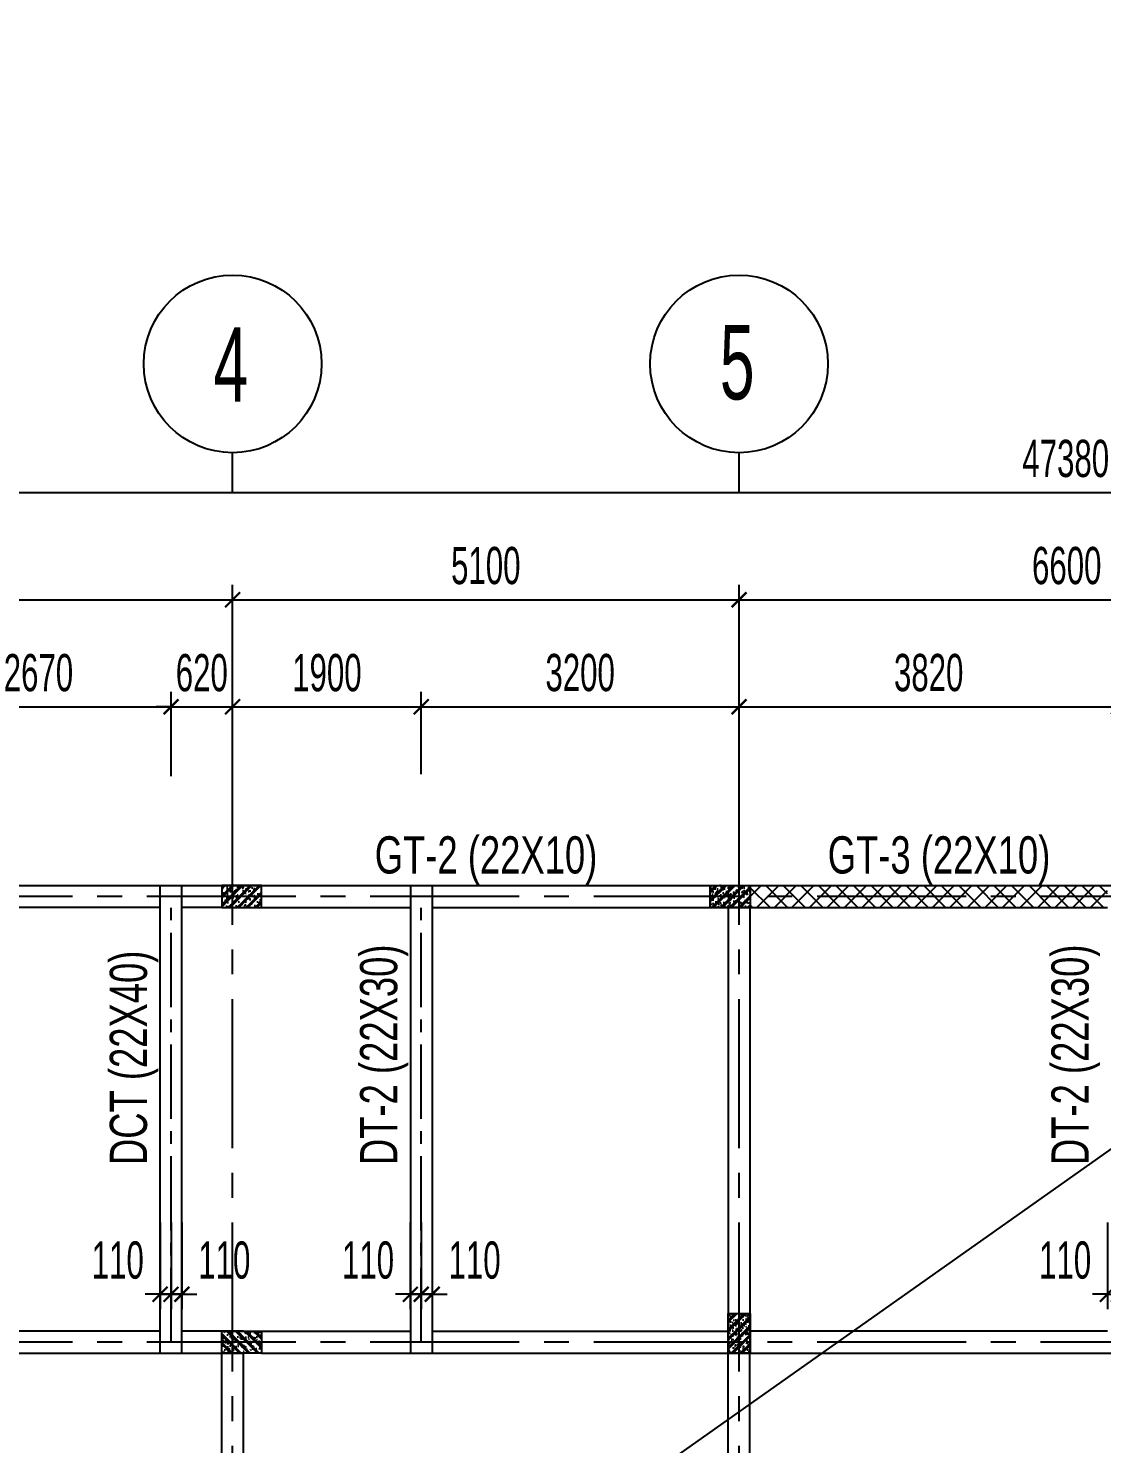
# Model space of a CAD drawing. Header units: millimetres. Extents: x 71 to 1994474, y -338610 to 1053.
# Drawn here: x 1903331 to 1914140, y -309256 to -294999 of the extents above; entities that cross this region are included whole.
import ezdxf
from ezdxf.enums import TextEntityAlignment as Align

# ---------------------------------------------------------------- set-up
doc = ezdxf.new("R2010")
doc.units = ezdxf.units.MM
doc.header["$LTSCALE"] = 1000
doc.header["$MEASUREMENT"] = 0
doc.header["$PDMODE"] = 3
doc.linetypes.add('CENTER2', pattern=[1.125, 0.75, -0.125, 0.125, -0.125])
doc.layers.get('0').update_dxf_attribs({"linetype": 'CONTINUOUS'})
doc.layers.get('Defpoints').update_dxf_attribs({"linetype": 'CONTINUOUS'})
for name, color, linetype in [('CDC.01.AXIS', 160, 'CENTER2'), ('CDC.02.DIM', 1, 'CONTINUOUS'), ('CDC.03.BORDER', 3, 'CONTINUOUS'), ('CDC.05.STEEL', 4, 'CONTINUOUS'), ('CDC.06.TEXT', 2, 'CONTINUOUS'), ('CDC.09.COLUMN', 4, 'CONTINUOUS'), ('CDC.10.HATCH', 163, 'CONTINUOUS'), ('KCS_CHI', 1, 'CONTINUOUS')]:
    doc.layers.add(name, color=color, linetype=linetype)
doc.layers.add('KCS_Plotter', color=11, linetype='CONTINUOUS', plot=False)
doc.styles.add('ARIAL', font='arial.ttf', dxfattribs={"width": 0.6})
doc.dimstyles.new('150', dxfattribs={"dimscale": 150, "dimtxt": 2.5, "dimasz": 1, "dimexe": 1, "dimexo": 0, "dimgap": 1, "dimtad": 1, "dimdec": 0, "dimdsep": 46, "dimtxsty": 'ARIAL', "dimblk": 'ARCHTICK', "dimcen": 1, "dimdle": 1, "dimclrd": 1, "dimclre": 1, "dimclrt": 2, "dimadec": 0, "dimazin": 0, "dimtfac": 0.00072, "dimtdec": 0, "dimtix": 1, "dimtmove": 2, "dimatfit": 3, "dimldrblk": 'ARCHTICK', "dimfxl": 1, "dimtolj": 1, "dimarcsym": 0})
pattern_1 = [(140, (-207.67, 121.95), (9.4128202, 107.5890274), [11.25, -123.75]), (85, (-207.67, 121.95), (-112.82882, -20.8127), [9, -99]), (190.4514, (-206.89, 130.92), (-103.4159313, 86.776407), [9.5610285, -105.171317]), (136.1842, (-237.67, 121.95), (24.827852, 160.086157), [16.875, -185.625]), (186.6356, (-235.6, 135.29), (-146.117681, 140.199406), [14.341543, -157.75695]), (81.1842, (-237.67, 121.95), (-146.11779, 140.199292), [13.5, -148.5]), (111, (-230.17, 136.95), (60.3928336, 89.536058), [11.25, -123.75]), (316, (-230.17, 136.95), (54.8309714, 100.7823184), [9, -99]), (161.4514, (-225.14, 144.41), (-48.3795745, 126.0333943), [9.5610285, -105.171317]), (157.5, (-207.673, 121.95), (-44.1561693, -23.3874275), [0, -97.8, 0, -100.5, 0, -99.375]), (94.5, (-207.673, 121.95), (-57.0154783, 42.5026386), [0, -57.3, 0, -95.55, 0, -37.875]), (57.5, (-207.673, 88.5), (3.3832308, 80.0733654), [0, -37.5, 0, -117, 0, -155.25]), (47.5, (-207.67, 73.5), (-15.0157473, 87.4779254), [0, -48.75, 0, -77.7, 0, -110.25]), (45, (-207.673, 121.95), (-45.0780573, 45.0780573), []), (45, (-226.05, 121.95), (-45.0780573, 45.0780573), [])]

# ---------------------------------------------------------------- blocks, each defined once
blk = doc.blocks.new('_ARCHTICK')
at = {"color": 0, "linetype": 'ByBlock', "const_width": 0.15}
blk.add_lwpolyline([(-0.5, -0.5), (0.5, 0.5)], dxfattribs=at)
blk = doc.blocks.new('*D106')
at = {"layer": 'CDC.02.DIM', "color": 1, "lineweight": -2, "transparency": 16777216}
for p, q in [((1890088, -302392), (1890088, -299526)), ((1937468, -302392), (1937468, -299526)), ((1889938, -299676), (1937618, -299676))]:
    blk.add_line(p, q, dxfattribs=at)
at = {"layer": 'Defpoints', "color": 0, "transparency": 16777216}
for p in [(1937468, -299676), (1890088, -302392), (1937468, -302392)]:
    blk.add_point(p, dxfattribs=at)
at = {"layer": 'CDC.02.DIM', "color": 1, "lineweight": -2, "transparency": 16777216, "xscale": 150, "yscale": 150, "zscale": 150, "rotation": 180}
blk.add_blockref('_ARCHTICK', (1890088, -299676), dxfattribs=at)
at = {"layer": 'CDC.02.DIM', "color": 1, "lineweight": -2, "transparency": 16777216, "xscale": 150, "yscale": 150, "zscale": 150}
blk.add_blockref('_ARCHTICK', (1937468, -299676), dxfattribs=at)
at = {"layer": 'CDC.02.DIM', "color": 2, "transparency": 16777216, "insert": (1913778, -299334), "char_height": 375, "attachment_point": 5, "style": 'ARIAL'}
blk.add_mtext('\\A1;47380', dxfattribs=at)
blk = doc.blocks.new('*D107')
at = {"layer": 'CDC.02.DIM', "color": 1, "lineweight": -2, "transparency": 16777216}
for p, q in [((1900288, -302392), (1900288, -300605)), ((1905388, -302392), (1905388, -300605)), ((1900138, -300755), (1905538, -300755))]:
    blk.add_line(p, q, dxfattribs=at)
at = {"layer": 'Defpoints', "color": 0, "transparency": 16777216}
for p in [(1905388, -300755), (1900288, -302392), (1905388, -302392)]:
    blk.add_point(p, dxfattribs=at)
at = {"layer": 'CDC.02.DIM', "color": 1, "lineweight": -2, "transparency": 16777216, "xscale": 150, "yscale": 150, "zscale": 150, "rotation": 180}
blk.add_blockref('_ARCHTICK', (1900288, -300755), dxfattribs=at)
at = {"layer": 'CDC.02.DIM', "color": 1, "lineweight": -2, "transparency": 16777216, "xscale": 150, "yscale": 150, "zscale": 150}
blk.add_blockref('_ARCHTICK', (1905388, -300755), dxfattribs=at)
at = {"layer": 'CDC.02.DIM', "color": 2, "transparency": 16777216, "insert": (1902838, -300413), "char_height": 375, "attachment_point": 5, "style": 'ARIAL'}
blk.add_mtext('\\A1;5100', dxfattribs=at)
blk = doc.blocks.new('*D108')
at = {"layer": 'CDC.02.DIM', "color": 1, "lineweight": -2, "transparency": 16777216}
for p, q in [((1905388, -302392), (1905388, -300605)), ((1910488, -302392), (1910488, -300605)), ((1905238, -300755), (1910638, -300755))]:
    blk.add_line(p, q, dxfattribs=at)
at = {"layer": 'Defpoints', "color": 0, "transparency": 16777216}
for p in [(1910488, -300755), (1905388, -302392), (1910488, -302392)]:
    blk.add_point(p, dxfattribs=at)
at = {"layer": 'CDC.02.DIM', "color": 1, "lineweight": -2, "transparency": 16777216, "xscale": 150, "yscale": 150, "zscale": 150, "rotation": 180}
blk.add_blockref('_ARCHTICK', (1905388, -300755), dxfattribs=at)
at = {"layer": 'CDC.02.DIM', "color": 1, "lineweight": -2, "transparency": 16777216, "xscale": 150, "yscale": 150, "zscale": 150}
blk.add_blockref('_ARCHTICK', (1910488, -300755), dxfattribs=at)
at = {"layer": 'CDC.02.DIM', "color": 2, "transparency": 16777216, "insert": (1907938, -300413), "char_height": 375, "attachment_point": 5, "style": 'ARIAL'}
blk.add_mtext('\\A1;5100', dxfattribs=at)
blk = doc.blocks.new('*D109')
at = {"layer": 'CDC.02.DIM', "color": 1, "lineweight": -2, "transparency": 16777216}
for p, q in [((1910488, -302392), (1910488, -300605)), ((1917088, -302392), (1917088, -300605)), ((1910338, -300755), (1917238, -300755))]:
    blk.add_line(p, q, dxfattribs=at)
at = {"layer": 'Defpoints', "color": 0, "transparency": 16777216}
for p in [(1917088, -300755), (1910488, -302392), (1917088, -302392)]:
    blk.add_point(p, dxfattribs=at)
at = {"layer": 'CDC.02.DIM', "color": 1, "lineweight": -2, "transparency": 16777216, "xscale": 150, "yscale": 150, "zscale": 150, "rotation": 180}
blk.add_blockref('_ARCHTICK', (1910488, -300755), dxfattribs=at)
at = {"layer": 'CDC.02.DIM', "color": 1, "lineweight": -2, "transparency": 16777216, "xscale": 150, "yscale": 150, "zscale": 150}
blk.add_blockref('_ARCHTICK', (1917088, -300755), dxfattribs=at)
at = {"layer": 'CDC.02.DIM', "color": 2, "transparency": 16777216, "insert": (1913788, -300413), "char_height": 375, "attachment_point": 5, "style": 'ARIAL'}
blk.add_mtext('\\A1;6600', dxfattribs=at)
blk = doc.blocks.new('MB LUOI COT')
at = {"layer": 'CDC.10.HATCH'}
h = blk.add_hatch(dxfattribs=at)
h.set_pattern_fill('1BETONG2-BOP', color=256, scale=15, angle=90, style=0, pattern_type=2)
h.set_pattern_definition(pattern_1)
h.paths.add_polyline_path([(1900728, 345248), (1900728, 345028), (1901128, 345028), (1901128, 345248)])
h = blk.add_hatch(dxfattribs=at)
h.set_pattern_fill('1BETONG2-BOP', color=256, scale=15, angle=90, style=0, pattern_type=2)
h.set_pattern_definition(pattern_1)
h.paths.add_polyline_path([(1905648, 345028), (1905648, 345248), (1906048, 345248), (1906048, 345028)])
h = blk.add_hatch(dxfattribs=at)
h.set_pattern_fill('1BETONG2-BOP', color=256, scale=15, angle=90, style=0, pattern_type=2)
h.set_pattern_definition(pattern_1)
h.paths.add_polyline_path([(1906048, 340538), (1905828, 340538), (1905828, 340938), (1906048, 340938)])
h = blk.add_hatch(dxfattribs=at)
h.set_pattern_fill('1BETONG2-BOP', color=256, scale=15, angle=180, style=0, pattern_type=2)
h.set_pattern_definition([(230, (2241543.55, -1560397.78), (-107.5890274, 9.4128202), [11.25, -123.75]), (175, (2241543.55, -1560397.78), (20.8127, -112.82882), [9, -99]), (280.4514, (2241534.59, -1560396.99), (-86.776407, -103.4159313), [9.5610285, -105.171317]), (226.1842, (2241543.55, -1560427.78), (-160.086157, 24.827852), [16.875, -185.625]), (276.6356, (2241530.21, -1560425.71), (-140.199406, -146.117681), [14.341543, -157.75695]), (171.1842, (2241543.55, -1560427.78), (-140.199292, -146.11779), [13.5, -148.5]), (201, (2241528.55, -1560420.28), (-89.536058, 60.3928336), [11.25, -123.75]), (46, (2241528.55, -1560420.28), (-100.7823184, 54.8309714), [9, -99]), (251.4514, (2241521.09, -1560415.25), (-126.0333943, -48.3795745), [9.5610285, -105.171317]), (247.5, (2241543.553, -1560397.778), (23.3874275, -44.1561693), [0, -97.8, 0, -100.5, 0, -99.375]), (184.5, (2241543.553, -1560397.78), (-42.5026386, -57.0154783), [0, -57.3, 0, -95.55, 0, -37.875]), (147.5, (2241577.003, -1560397.778), (-80.0733654, 3.3832308), [0, -37.5, 0, -117, 0, -155.25]), (137.5, (2241592, -1560397.78), (-87.4779254, -15.0157473), [0, -48.75, 0, -77.7, 0, -110.25]), (135, (2241543.553, -1560397.78), (-45.0780573, -45.0780573), []), (135, (2241543.553, -1560416.15), (-45.0780573, -45.0780573), [])])
h.paths.add_polyline_path([(1901128, 340758), (1901128, 340538), (1900728, 340538), (1900728, 340758)])
at = {"layer": 'CDC.01.AXIS', "ltscale": 2}
for p, q in [((1900838, 322354), (1900838, 347559)), ((1905938, 322354), (1905938, 347559)), ((1935224, 345138), (1883067, 345138)), ((1935224, 340648), (1883067, 340648))]:
    blk.add_line(p, q, dxfattribs=at)
at = {"layer": 'CDC.05.STEEL'}
for points in [[(1900728, 345248), (1900728, 345028), (1901128, 345028), (1901128, 345248)], [(1905648, 345028), (1905648, 345248), (1906048, 345248), (1906048, 345028)], [(1906048, 340538), (1905828, 340538), (1905828, 340938), (1906048, 340938)], [(1901128, 340758), (1901128, 340538), (1900728, 340538), (1900728, 340758)]]:
    blk.add_lwpolyline(points, close=True, dxfattribs=at)
blk = doc.blocks.new('*D125')
at = {"layer": 'CDC.02.DIM', "color": 1, "lineweight": -2, "transparency": 16777216}
for p, q in [((1902098, -302533), (1902098, -301683)), ((1904768, -302533), (1904768, -301683)), ((1901948, -301833), (1904918, -301833))]:
    blk.add_line(p, q, dxfattribs=at)
at = {"layer": 'Defpoints', "color": 0, "transparency": 16777216}
for p in [(1904768, -301833), (1902098, -302533), (1904768, -302533)]:
    blk.add_point(p, dxfattribs=at)
at = {"layer": 'CDC.02.DIM', "color": 1, "lineweight": -2, "transparency": 16777216, "xscale": 150, "yscale": 150, "zscale": 150, "rotation": 180}
blk.add_blockref('_ARCHTICK', (1902098, -301833), dxfattribs=at)
at = {"layer": 'CDC.02.DIM', "color": 1, "lineweight": -2, "transparency": 16777216, "xscale": 150, "yscale": 150, "zscale": 150}
blk.add_blockref('_ARCHTICK', (1904768, -301833), dxfattribs=at)
at = {"layer": 'CDC.02.DIM', "color": 2, "transparency": 16777216, "insert": (1903433, -301492), "char_height": 375, "attachment_point": 5, "style": 'ARIAL'}
blk.add_mtext('\\A1;2670', dxfattribs=at)
blk = doc.blocks.new('*D126')
at = {"layer": 'CDC.02.DIM', "color": 1, "lineweight": -2, "transparency": 16777216}
for p, q in [((1904768, -302533), (1904768, -301683)), ((1905388, -302533), (1905388, -301683)), ((1904768, -301833), (1904618, -301833)), ((1904768, -301833), (1905388, -301833)), ((1905388, -301833), (1905538, -301833))]:
    blk.add_line(p, q, dxfattribs=at)
at = {"layer": 'Defpoints', "color": 0, "transparency": 16777216}
for p in [(1905388, -301833), (1904768, -302533), (1905388, -302533)]:
    blk.add_point(p, dxfattribs=at)
at = {"layer": 'CDC.02.DIM', "color": 1, "lineweight": -2, "transparency": 16777216, "xscale": 150, "yscale": 150, "zscale": 150}
blk.add_blockref('_ARCHTICK', (1904768, -301833), dxfattribs=at)
at = {"layer": 'CDC.02.DIM', "color": 1, "lineweight": -2, "transparency": 16777216, "xscale": 150, "yscale": 150, "zscale": 150, "rotation": 180}
blk.add_blockref('_ARCHTICK', (1905388, -301833), dxfattribs=at)
at = {"layer": 'CDC.02.DIM', "color": 2, "transparency": 16777216, "insert": (1905078, -301492), "char_height": 375, "attachment_point": 5, "style": 'ARIAL'}
blk.add_mtext('\\A1;620', dxfattribs=at)
blk = doc.blocks.new('*D127')
at = {"layer": 'CDC.02.DIM', "color": 1, "lineweight": -2, "transparency": 16777216}
for p, q in [((1910488, -302533), (1910488, -301683)), ((1914308, -302533), (1914308, -301683)), ((1910338, -301833), (1914458, -301833))]:
    blk.add_line(p, q, dxfattribs=at)
at = {"layer": 'Defpoints', "color": 0, "transparency": 16777216}
for p in [(1914308, -301833), (1910488, -302533), (1914308, -302533)]:
    blk.add_point(p, dxfattribs=at)
at = {"layer": 'CDC.02.DIM', "color": 1, "lineweight": -2, "transparency": 16777216, "xscale": 150, "yscale": 150, "zscale": 150, "rotation": 180}
blk.add_blockref('_ARCHTICK', (1910488, -301833), dxfattribs=at)
at = {"layer": 'CDC.02.DIM', "color": 1, "lineweight": -2, "transparency": 16777216, "xscale": 150, "yscale": 150, "zscale": 150}
blk.add_blockref('_ARCHTICK', (1914308, -301833), dxfattribs=at)
at = {"layer": 'CDC.02.DIM', "color": 2, "transparency": 16777216, "insert": (1912398, -301491), "char_height": 375, "attachment_point": 5, "style": 'ARIAL'}
blk.add_mtext('\\A1;3820', dxfattribs=at)
blk = doc.blocks.new('*D406')
at = {"layer": 'CDC.02.DIM', "color": 1, "lineweight": -2, "transparency": 16777216}
for p, q in [((1905388, -302511), (1905388, -301683)), ((1907288, -302511), (1907288, -301683)), ((1905238, -301833), (1907438, -301833))]:
    blk.add_line(p, q, dxfattribs=at)
at = {"layer": 'Defpoints', "color": 0, "transparency": 16777216}
for p in [(1907288, -301833), (1905388, -302511), (1907288, -302511)]:
    blk.add_point(p, dxfattribs=at)
at = {"layer": 'CDC.02.DIM', "color": 1, "lineweight": -2, "transparency": 16777216, "xscale": 150, "yscale": 150, "zscale": 150, "rotation": 180}
blk.add_blockref('_ARCHTICK', (1905388, -301833), dxfattribs=at)
at = {"layer": 'CDC.02.DIM', "color": 1, "lineweight": -2, "transparency": 16777216, "xscale": 150, "yscale": 150, "zscale": 150}
blk.add_blockref('_ARCHTICK', (1907288, -301833), dxfattribs=at)
at = {"layer": 'CDC.02.DIM', "color": 2, "transparency": 16777216, "insert": (1906338, -301492), "char_height": 375, "attachment_point": 5, "style": 'ARIAL'}
blk.add_mtext('\\A1;1900', dxfattribs=at)
blk = doc.blocks.new('*D407')
at = {"layer": 'CDC.02.DIM', "color": 1, "lineweight": -2, "transparency": 16777216}
for p, q in [((1907288, -302511), (1907288, -301683)), ((1910488, -302511), (1910488, -301683)), ((1907138, -301833), (1910638, -301833))]:
    blk.add_line(p, q, dxfattribs=at)
at = {"layer": 'Defpoints', "color": 0, "transparency": 16777216}
for p in [(1910488, -301833), (1907288, -302511), (1910488, -302511)]:
    blk.add_point(p, dxfattribs=at)
at = {"layer": 'CDC.02.DIM', "color": 1, "lineweight": -2, "transparency": 16777216, "xscale": 150, "yscale": 150, "zscale": 150, "rotation": 180}
blk.add_blockref('_ARCHTICK', (1907288, -301833), dxfattribs=at)
at = {"layer": 'CDC.02.DIM', "color": 1, "lineweight": -2, "transparency": 16777216, "xscale": 150, "yscale": 150, "zscale": 150}
blk.add_blockref('_ARCHTICK', (1910488, -301833), dxfattribs=at)
at = {"layer": 'CDC.02.DIM', "color": 2, "transparency": 16777216, "insert": (1908888, -301491), "char_height": 375, "attachment_point": 5, "style": 'ARIAL'}
blk.add_mtext('\\A1;3200', dxfattribs=at)
blk = doc.blocks.new('*D517')
at = {"layer": 'CDC.02.DIM', "color": 1, "lineweight": -2, "transparency": 16777216}
for p, q in [((1914198, -307028), (1914198, -307901)), ((1914308, -307028), (1914308, -307901)), ((1914198, -307751), (1914048, -307751)), ((1914198, -307751), (1914308, -307751)), ((1914308, -307751), (1914458, -307751))]:
    blk.add_line(p, q, dxfattribs=at)
at = {"layer": 'Defpoints', "color": 0, "transparency": 16777216}
for p in [(1914198, -307028), (1914308, -307028), (1914308, -307751)]:
    blk.add_point(p, dxfattribs=at)
at = {"layer": 'CDC.02.DIM', "color": 1, "lineweight": -2, "transparency": 16777216, "xscale": 150, "yscale": 150, "zscale": 150}
blk.add_blockref('_ARCHTICK', (1914198, -307751), dxfattribs=at)
at = {"layer": 'CDC.02.DIM', "color": 1, "lineweight": -2, "transparency": 16777216, "xscale": 150, "yscale": 150, "zscale": 150, "rotation": 180}
blk.add_blockref('_ARCHTICK', (1914308, -307751), dxfattribs=at)
at = {"layer": 'CDC.02.DIM', "color": 2, "transparency": 16777216, "insert": (1913772, -307409), "char_height": 375, "attachment_point": 5, "style": 'ARIAL'}
blk.add_mtext('\\A1;110', dxfattribs=at)
blk = doc.blocks.new('*D519')
at = {"layer": 'CDC.02.DIM', "color": 1, "lineweight": -2, "transparency": 16777216}
for p, q in [((1907178, -307028), (1907178, -307901)), ((1907288, -307028), (1907288, -307901)), ((1907178, -307751), (1907028, -307751)), ((1907178, -307751), (1907288, -307751)), ((1907288, -307751), (1907438, -307751))]:
    blk.add_line(p, q, dxfattribs=at)
at = {"layer": 'Defpoints', "color": 0, "transparency": 16777216}
for p in [(1907178, -307028), (1907288, -307028), (1907288, -307751)]:
    blk.add_point(p, dxfattribs=at)
at = {"layer": 'CDC.02.DIM', "color": 1, "lineweight": -2, "transparency": 16777216, "xscale": 150, "yscale": 150, "zscale": 150}
blk.add_blockref('_ARCHTICK', (1907178, -307751), dxfattribs=at)
at = {"layer": 'CDC.02.DIM', "color": 1, "lineweight": -2, "transparency": 16777216, "xscale": 150, "yscale": 150, "zscale": 150, "rotation": 180}
blk.add_blockref('_ARCHTICK', (1907288, -307751), dxfattribs=at)
at = {"layer": 'CDC.02.DIM', "color": 2, "transparency": 16777216, "insert": (1906752, -307409), "char_height": 375, "attachment_point": 5, "style": 'ARIAL'}
blk.add_mtext('\\A1;110', dxfattribs=at)
blk = doc.blocks.new('*D520')
at = {"layer": 'CDC.02.DIM', "color": 1, "lineweight": -2, "transparency": 16777216}
for p, q in [((1907288, -307028), (1907288, -307901)), ((1907398, -307028), (1907398, -307901)), ((1907288, -307751), (1907138, -307751)), ((1907398, -307751), (1907288, -307751)), ((1907398, -307751), (1907548, -307751))]:
    blk.add_line(p, q, dxfattribs=at)
at = {"layer": 'Defpoints', "color": 0, "transparency": 16777216}
for p in [(1907288, -307028), (1907398, -307028), (1907288, -307751)]:
    blk.add_point(p, dxfattribs=at)
at = {"layer": 'CDC.02.DIM', "color": 1, "lineweight": -2, "transparency": 16777216, "xscale": 150, "yscale": 150, "zscale": 150}
blk.add_blockref('_ARCHTICK', (1907288, -307751), dxfattribs=at)
at = {"layer": 'CDC.02.DIM', "color": 1, "lineweight": -2, "transparency": 16777216, "xscale": 150, "yscale": 150, "zscale": 150, "rotation": 180}
blk.add_blockref('_ARCHTICK', (1907398, -307751), dxfattribs=at)
at = {"layer": 'CDC.02.DIM', "color": 2, "transparency": 16777216, "insert": (1907825, -307409), "char_height": 375, "attachment_point": 5, "style": 'ARIAL'}
blk.add_mtext('\\A1;110', dxfattribs=at)
blk = doc.blocks.new('*D521')
at = {"layer": 'CDC.02.DIM', "color": 1, "lineweight": -2, "transparency": 16777216}
for p, q in [((1904658, -307028), (1904658, -307901)), ((1904768, -307028), (1904768, -307901)), ((1904658, -307751), (1904508, -307751)), ((1904658, -307751), (1904768, -307751)), ((1904768, -307751), (1904918, -307751))]:
    blk.add_line(p, q, dxfattribs=at)
at = {"layer": 'Defpoints', "color": 0, "transparency": 16777216}
for p in [(1904658, -307028), (1904768, -307028), (1904768, -307751)]:
    blk.add_point(p, dxfattribs=at)
at = {"layer": 'CDC.02.DIM', "color": 1, "lineweight": -2, "transparency": 16777216, "xscale": 150, "yscale": 150, "zscale": 150}
blk.add_blockref('_ARCHTICK', (1904658, -307751), dxfattribs=at)
at = {"layer": 'CDC.02.DIM', "color": 1, "lineweight": -2, "transparency": 16777216, "xscale": 150, "yscale": 150, "zscale": 150, "rotation": 180}
blk.add_blockref('_ARCHTICK', (1904768, -307751), dxfattribs=at)
at = {"layer": 'CDC.02.DIM', "color": 2, "transparency": 16777216, "insert": (1904232, -307409), "char_height": 375, "attachment_point": 5, "style": 'ARIAL'}
blk.add_mtext('\\A1;110', dxfattribs=at)
blk = doc.blocks.new('*D522')
at = {"layer": 'CDC.02.DIM', "color": 1, "lineweight": -2, "transparency": 16777216}
for p, q in [((1904768, -307028), (1904768, -307901)), ((1904878, -307028), (1904878, -307901)), ((1904768, -307751), (1904618, -307751)), ((1904878, -307751), (1904768, -307751)), ((1904878, -307751), (1905028, -307751))]:
    blk.add_line(p, q, dxfattribs=at)
at = {"layer": 'Defpoints', "color": 0, "transparency": 16777216}
for p in [(1904768, -307028), (1904878, -307028), (1904768, -307751)]:
    blk.add_point(p, dxfattribs=at)
at = {"layer": 'CDC.02.DIM', "color": 1, "lineweight": -2, "transparency": 16777216, "xscale": 150, "yscale": 150, "zscale": 150}
blk.add_blockref('_ARCHTICK', (1904768, -307751), dxfattribs=at)
at = {"layer": 'CDC.02.DIM', "color": 1, "lineweight": -2, "transparency": 16777216, "xscale": 150, "yscale": 150, "zscale": 150, "rotation": 180}
blk.add_blockref('_ARCHTICK', (1904878, -307751), dxfattribs=at)
at = {"layer": 'CDC.02.DIM', "color": 2, "transparency": 16777216, "insert": (1905305, -307409), "char_height": 375, "attachment_point": 5, "style": 'ARIAL'}
blk.add_mtext('\\A1;110', dxfattribs=at)

msp = doc.modelspace()

# ---------------------------------------------------------------- hatches: boundary and pattern name
at = {"layer": 'CDC.10.HATCH'}
h = msp.add_hatch(dxfattribs=at)
h.set_pattern_fill('ANSI37', color=256, scale=1000, style=0)
h.set_pattern_definition([(45, (4550.63, -459882.05), (-88.388348, 88.388348), []), (135, (4550.63, -459882.05), (-88.388348, -88.388348), [])])
h.paths.add_polyline_path([(1914198.4, -303744.4), (1910598.4, -303744.4), (1910598.4, -303854.4), (1914198.4, -303854.4)])
h.paths.add_polyline_path([(1914198.4, -303634.4), (1910598.4, -303634.4), (1910598.4, -303744.4), (1914198.4, -303744.4)])

# ---------------------------------------------------------------- linework, layer by layer
at = {"layer": 'CDC.01.AXIS'}
for points in [[(1904768.4, -308234.4), (1904768.4, -303744.4)], [(1907288.4, -308234.4), (1907288.4, -303744.4)]]:
    msp.add_lwpolyline(points, dxfattribs=at)
at = {"layer": 'CDC.03.BORDER'}
for p, q in [((1900578.4, -303634.4), (1937578.4, -303634.4)), ((1904658.4, -308344.4), (1904658.4, -303634.4)), ((1904878.4, -308344.4), (1904878.4, -303634.4)), ((1907178.4, -303634.4), (1907178.4, -308344.4)), ((1907398.4, -303634.4), (1907398.4, -308344.4)), ((1904658.4, -303854.4), (1902208.4, -303854.4)), ((1905278.4, -303854.4), (1904878.4, -303854.4)), ((1905498.4, -303854.4), (1907178.4, -303854.4)), ((1907398.4, -303854.4), (1914198.4, -303854.4)), ((1910378.4, -303854.4), (1910378.4, -308334.4)), ((1910598.4, -303854.4), (1910598.4, -308334.4)), ((1904658.4, -308124.4), (1902208.4, -308124.4)), ((1905498.4, -308124.4), (1904878.4, -308124.4)), ((1905678.4, -308124.4), (1907178.4, -308124.4)), ((1907398.4, -308124.4), (1910378.4, -308124.4)), ((1914198.4, -308124.4), (1910598.4, -308124.4)), ((1897418.4, -308344.4), (1905498.4, -308344.4)), ((1905278.4, -317124.4), (1905278.4, -308344.4)), ((1905498.4, -308344.4), (1905278.4, -308344.4)), ((1905498.4, -317124.4), (1905498.4, -308344.4)), ((1905678.4, -308344.4), (1910378.4, -308344.4)), ((1910378.4, -317124.4), (1910378.4, -308344.4)), ((1910378.4, -308344.4), (1937358.4, -308344.4)), ((1910598.4, -317124.4), (1910598.4, -308344.4))]:
    msp.add_line(p, q, dxfattribs=at)
at = {"layer": 'KCS_CHI'}
for p, q in [((1905388.4, -299675.9), (1905388.4, -299273.9)), ((1910488.4, -299675.9), (1910488.4, -299273.9))]:
    msp.add_line(p, q, dxfattribs=at)
for centre in [(1905388.4, -298379.1), (1910488.4, -298379.1)]:
    msp.add_circle(centre, 894.9, dxfattribs=at)
at = {"layer": 'KCS_Plotter'}
msp.add_line((1868473.8, -338610.3), (1994473.8, -249616.3), dxfattribs=at)

# ---------------------------------------------------------------- block references
at = {"layer": 'CDC.09.COLUMN'}
msp.add_blockref('MB LUOI COT', (4550.6, -648882.1), dxfattribs=at)

# ---------------------------------------------------------------- texts
at = {"layer": 'CDC.06.TEXT', "style": 'ARIAL', "width": 0.6}
for s, p in [('4', (1905195, -298759.8)), ('5', (1910295, -298736.8))]:
    msp.add_text(s, height=750, dxfattribs=at).set_placement(p)
at = {"layer": 'CDC.06.TEXT', "style": 'ARIAL', "width": 0.7}
for s, p in [('GT-2 (22X10)', (1907940.4, -303325.4)), ('GT-3 (22X10)', (1912502.3, -303325.4))]:
    msp.add_text(s, height=375, dxfattribs=at).set_placement(p, align=Align.MIDDLE_CENTER)
for s, p in [('DT-2 (22X30)', (1906858.9, -305339)), ('DT-2 (22X30)', (1913821.3, -305339)), ('DCT (22X40)', (1904338.9, -305369.6))]:
    msp.add_text(s, height=375, rotation=90, dxfattribs=at).set_placement(p, align=Align.MIDDLE_CENTER)

# ---------------------------------------------------------------- dimensions: what is measured, and where the dimension line sits
at = {"layer": 'CDC.02.DIM'}
for base, p1, p2, picture, middle in [((1937468.4, -299675.9), (1890088.4, -302391.5), (1937468.4, -302391.5), '*D106', (1913778.4, -299334.3)), ((1905388.4, -300754.5), (1900288.4, -302391.5), (1905388.4, -302391.5), '*D107', (1902838.4, -300413)), ((1910488.4, -300754.5), (1905388.4, -302391.5), (1910488.4, -302391.5), '*D108', (1907938.4, -300413)), ((1917088.4, -300754.5), (1910488.4, -302391.5), (1917088.4, -302391.5), '*D109', (1913788.4, -300413)), ((1904768.4, -301833.1), (1902098.4, -302533), (1904768.4, -302533), '*D125', (1903433.4, -301491.6)), ((1905388.4, -301833.1), (1904768.4, -302533), (1905388.4, -302533), '*D126', (1905078.4, -301491.6)), ((1907288.4, -301833.1), (1905388.4, -302511), (1907288.4, -302511), '*D406', (1906338.4, -301491.6)), ((1910488.4, -301833.1), (1907288.4, -302511), (1910488.4, -302511), '*D407', (1908888.4, -301491.5)), ((1914308.4, -301833.1), (1910488.4, -302533), (1914308.4, -302533), '*D127', (1912398.4, -301491.5))]:
    dim = msp.add_linear_dim(base=base, p1=p1, p2=p2, dimstyle='150', dxfattribs=at)
    dim.commit()
    dim.dimension.update_dxf_attribs({"geometry": picture, "text_midpoint": middle})
for base, p1, p2, picture, middle in [((1904768.4, -307750.7), (1904658.4, -307028.2), (1904768.4, -307028.2), '*D521', (1904231.5, -307409.3)), ((1907288.4, -307750.7), (1907178.4, -307028.2), (1907288.4, -307028.2), '*D519', (1906751.5, -307409.3)), ((1914308.4, -307750.7), (1914198.4, -307028.2), (1914308.4, -307028.2), '*D517', (1913771.5, -307409.3))]:
    dim = msp.add_linear_dim(base=base, p1=p1, p2=p2, dimstyle='150', dxfattribs=at)
    dim.commit()
    dim.dimension.update_dxf_attribs({"geometry": picture, "text_midpoint": middle, "dimtype": 160})
for base, p1, p2, picture, middle in [((1904768.4, -307750.7), (1904878.4, -307028.2), (1904768.4, -307028.2), '*D522', (1905305.4, -307409.3)), ((1907288.4, -307750.7), (1907398.4, -307028.2), (1907288.4, -307028.2), '*D520', (1907825.4, -307409.3))]:
    dim = msp.add_linear_dim(base=base, p1=p1, p2=p2, angle=180, dimstyle='150', dxfattribs=at)
    dim.commit()
    dim.dimension.update_dxf_attribs({"geometry": picture, "text_midpoint": middle, "dimtype": 160})

doc.saveas('drawing.dxf')
